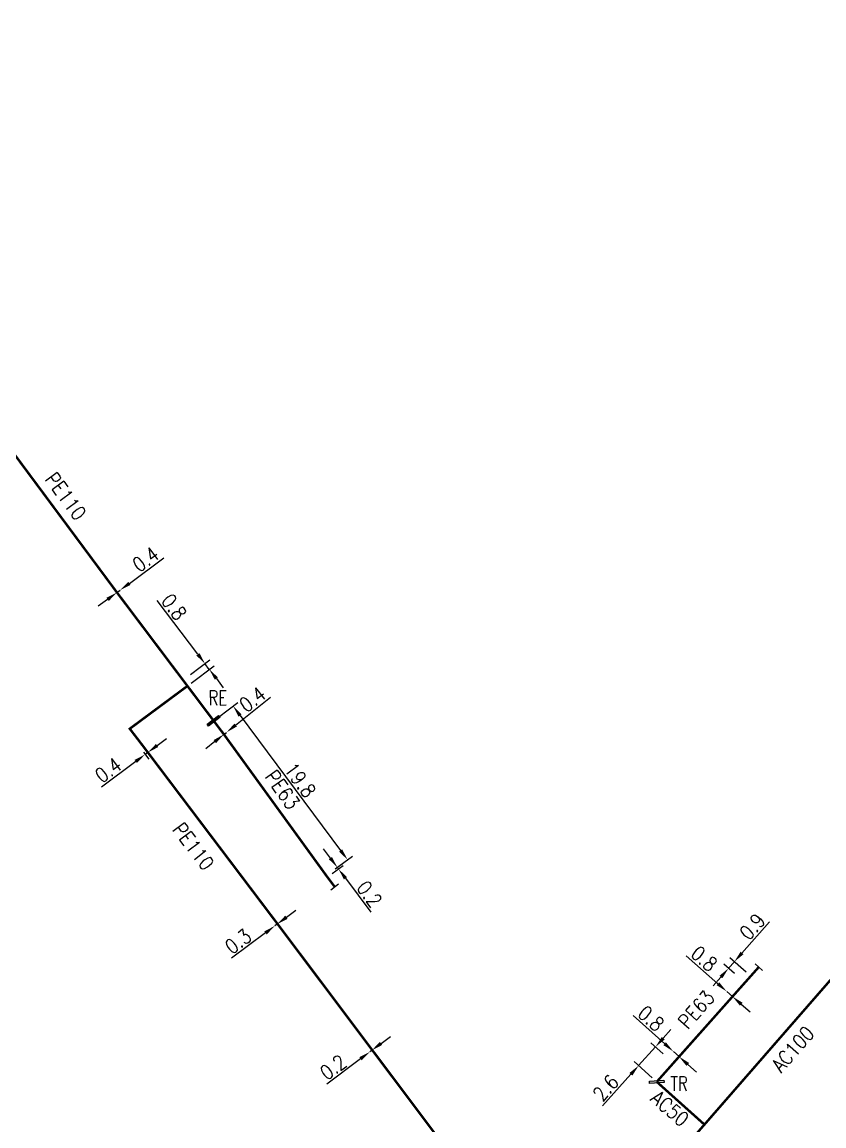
# Model space of a CAD drawing. Header units: millimetres. Extents: x 107995 to 109002, y 120994 to 122000.
# Drawn here: x 108747 to 108829.9, y 121312.1 to 121426.2 of the extents above; entities that cross this region are included whole.
import ezdxf
from ezdxf.enums import TextEntityAlignment as Align

# ---------------------------------------------------------------- set-up
doc = ezdxf.new("R2010")
doc.units = ezdxf.units.MM
doc.header["$PDMODE"] = 34
doc.linetypes.add('L_25_AP', pattern=[2000, 1000, 1000])
doc.linetypes.add('L_25_PE', pattern=[2000, 1000, 1000])
doc.layers.get('0').update_dxf_attribs({"linetype": 'CONTINUOUS'})
doc.layers.get('DEFPOINTS').update_dxf_attribs({"linetype": 'CONTINUOUS'})
doc.layers.add('L_150', color=1, linetype='CONTINUOUS')
doc.layers.add('L_340', color=7, linetype='CONTINUOUS')
doc.styles.add('G_ROMANS', font='ROMANS.SHX', dxfattribs={"width": 0.75})
doc.styles.get("Standard").update_dxf_attribs({"font": 'romans.shx', "width": 0.85})
doc.dimstyles.get("Standard").update_dxf_attribs({"dimtxt": 1.5, "dimasz": 1.2, "dimexe": 0.625, "dimexo": 0.625, "dimgap": 0.25, "dimtad": 1, "dimdec": 1, "dimzin": 0, "dimdsep": 46, "dimtxsty": 'Standard', "dimcen": -0.5, "dimadec": 0, "dimazin": 0, "dimtfac": 1, "dimtdec": 1, "dimtmove": 0, "dimatfit": 3, "dimfxl": 0, "dimtolj": 1, "dimtzin": 0, "dimarcsym": 0})

# ---------------------------------------------------------------- blocks, each defined once
blk = doc.blocks.new('*D573')
at = {"layer": 'DEFPOINTS', "color": 0, "linetype": 'Continuous', "transparency": 16777216}
for p in [(108819.85, 121326.04), (108819.85, 121326.04), (108820.45, 121325.51)]:
    blk.add_point(p, dxfattribs=at)
at = {"layer": 'L_150', "color": 0, "linetype": 'Continuous', "lineweight": -2, "transparency": 16777216}
for p, q in [((108818.95, 121326.83), (108815.67, 121329.72)), ((108820.45, 121325.51), (108819.85, 121326.04)), ((108821.36, 121324.72), (108822.26, 121323.93))]:
    blk.add_line(p, q, dxfattribs=at)
at = {"layer": 'L_150', "color": 0, "linetype": 'Continuous', "transparency": 16777216}
for points in [[(108819.08, 121326.98), (108818.82, 121326.68), (108819.85, 121326.04)], [(108821.49, 121324.87), (108821.22, 121324.57), (108820.45, 121325.51)]]:
    blk.add_solid(points, dxfattribs=at)
at = {"layer": 'L_150', "color": 0, "linetype": 'Continuous', "transparency": 16777216, "insert": (108817.52, 121329.42), "char_height": 1.5, "attachment_point": 5, "rotation": 318.677}
blk.add_mtext('\\A1;0.8', dxfattribs=at)
blk = doc.blocks.new('*D574')
at = {"layer": 'DEFPOINTS', "color": 0, "linetype": 'Continuous', "transparency": 16777216}
for p in [(108814.34, 121319.83), (108814.34, 121319.83), (108814.93, 121319.3)]:
    blk.add_point(p, dxfattribs=at)
at = {"layer": 'L_150', "color": 0, "linetype": 'Continuous', "lineweight": -2, "transparency": 16777216}
for p, q in [((108813.44, 121320.64), (108810.19, 121323.55)), ((108814.93, 121319.3), (108814.34, 121319.83)), ((108815.83, 121318.5), (108816.72, 121317.7))]:
    blk.add_line(p, q, dxfattribs=at)
at = {"layer": 'L_150', "color": 0, "linetype": 'Continuous', "transparency": 16777216}
for points in [[(108813.57, 121320.78), (108813.31, 121320.49), (108814.34, 121319.83)], [(108815.96, 121318.65), (108815.69, 121318.35), (108814.93, 121319.3)]]:
    blk.add_solid(points, dxfattribs=at)
at = {"layer": 'L_150', "color": 0, "linetype": 'Continuous', "transparency": 16777216, "insert": (108812.03, 121323.24), "char_height": 1.5, "attachment_point": 5, "rotation": 318.148}
blk.add_mtext('\\A1;0.8', dxfattribs=at)
blk = doc.blocks.new('*D575')
at = {"layer": 'DEFPOINTS', "color": 0, "linetype": 'Continuous', "transparency": 16777216}
for p in [(108813.75, 121319.18), (108810.75, 121318.37), (108812.62, 121316.7)]:
    blk.add_point(p, dxfattribs=at)
at = {"layer": 'L_340', "color": 0, "linetype": 'Continuous', "lineweight": -2, "transparency": 16777216}
for p, q in [((108813.29, 121321.2), (108814.09, 121322.09)), ((108813.28, 121319.59), (108812.02, 121320.72)), ((108812.49, 121320.31), (108810.75, 121318.37)), ((108812.15, 121317.12), (108810.29, 121318.79)), ((108809.95, 121317.48), (108807.03, 121314.22))]:
    blk.add_line(p, q, dxfattribs=at)
at = {"layer": 'L_340', "color": 0, "linetype": 'Continuous', "transparency": 16777216}
for points in [[(108813.14, 121321.33), (108813.44, 121321.07), (108812.49, 121320.31)], [(108809.8, 121317.61), (108810.1, 121317.34), (108810.75, 121318.37)]]:
    blk.add_solid(points, dxfattribs=at)
at = {"layer": 'L_340', "color": 0, "linetype": 'Continuous', "transparency": 16777216, "insert": (108807.35, 121316.07), "char_height": 1.5, "attachment_point": 5, "rotation": 48.148}
blk.add_mtext('\\A1;2.6', dxfattribs=at)
blk = doc.blocks.new('*D576')
at = {"layer": 'DEFPOINTS', "color": 0, "linetype": 'Continuous', "transparency": 16777216}
for p in [(108820.64, 121329.11), (108822.33, 121327.62), (108821.12, 121327.48)]:
    blk.add_point(p, dxfattribs=at)
at = {"layer": 'L_340', "color": 0, "linetype": 'Continuous', "lineweight": -2, "transparency": 16777216}
for p, q in [((108821.43, 121330.01), (108824.27, 121333.25)), ((108820.65, 121327.9), (108819.57, 121328.85)), ((108820.04, 121328.43), (108820.64, 121329.11)), ((108821.86, 121328.03), (108820.17, 121329.52)), ((108819.25, 121327.53), (108818.46, 121326.63))]:
    blk.add_line(p, q, dxfattribs=at)
at = {"layer": 'L_340', "color": 0, "linetype": 'Continuous', "transparency": 16777216}
for points in [[(108821.28, 121330.14), (108821.58, 121329.88), (108820.64, 121329.11)], [(108819.1, 121327.66), (108819.4, 121327.4), (108820.04, 121328.43)]]:
    blk.add_solid(points, dxfattribs=at)
at = {"layer": 'L_340', "color": 0, "linetype": 'Continuous', "transparency": 16777216, "insert": (108822.5, 121332.74), "char_height": 1.5, "attachment_point": 5, "rotation": 48.677}
blk.add_mtext('\\A1;0.9', dxfattribs=at)
blk = doc.blocks.new('L_340_07')
at = {"color": 0, "linetype": 'Continuous', "const_width": 0.25, "flags": 128}
blk.add_lwpolyline([(0, 0), (1.25, 0)], dxfattribs=at)
at = {"color": 0, "linetype": 'Continuous', "flags": 128}
blk.add_lwpolyline([(1.25, -0.5), (1.25, 0.5)], dxfattribs=at)
at = {"color": 0, "linetype": 'Continuous', "style": 'G_ROMANS', "width": 0.75, "flags": 3}
for tag, p in [('DEF_LEG', (0.72, -3.47)), ('DEF_COUP', (0.72, -5.97)), ('DEF_TYPE', (0.72, -8.47))]:
    blk.add_attdef(tag, text='', height=1.2, dxfattribs=at).set_placement(p, align=Align.MIDDLE)
blk = doc.blocks.new('L_340_19')
at = {"linetype": 'Continuous'}
blk.add_hatch(color=0, dxfattribs=at).paths.add_polyline_path([(0.125, 0.75), (-0.125, 0.75), (-0.125, -0.75), (0.125, -0.75)])
at = {"color": 0, "linetype": 'Continuous'}
blk.add_lwpolyline([(-0.125, 0.75), (0.125, 0.75), (0.125, -0.75), (-0.125, -0.75)], close=True, dxfattribs=at)
at = {"color": 0, "linetype": 'Continuous', "width": 0.75}
for tag, height, flags, p in [('TR', 1.5, 8, (0, 3)), ('DEF_LEG', 1.2, 3, (0, -5)), ('DEF_COUP', 1.2, 3, (0, -7.5)), ('DEF_TYPE', 1.2, 3, (0, -10))]:
    blk.add_attdef(tag, text='', height=height, dxfattribs=dict(at, flags=flags)).set_placement(p, align=Align.MIDDLE)
blk = doc.blocks.new('*D630')
at = {"layer": 'DEFPOINTS', "color": 0, "linetype": 'Continuous', "transparency": 16777216}
for p in [(108773.15, 121332.81), (108773.15, 121332.81), (108773.39, 121332.99)]:
    blk.add_point(p, dxfattribs=at)
at = {"layer": 'L_150', "color": 0, "linetype": 'Continuous', "lineweight": -2, "transparency": 16777216}
for p, q in [((108774.35, 121333.71), (108775.31, 121334.43)), ((108773.39, 121332.99), (108773.15, 121332.81)), ((108772.19, 121332.09), (108768.69, 121329.47))]:
    blk.add_line(p, q, dxfattribs=at)
at = {"layer": 'L_150', "color": 0, "linetype": 'Continuous', "transparency": 16777216}
for points in [[(108774.23, 121333.87), (108774.47, 121333.55), (108773.39, 121332.99)], [(108772.07, 121332.25), (108772.31, 121331.93), (108773.15, 121332.81)]]:
    blk.add_solid(points, dxfattribs=at)
at = {"layer": 'L_150', "color": 0, "linetype": 'Continuous', "transparency": 16777216, "insert": (108769.36, 121331.22), "char_height": 1.5, "attachment_point": 5, "rotation": 36.8773}
blk.add_mtext('\\A1;0.3', dxfattribs=at)
blk = doc.blocks.new('*D631')
at = {"layer": 'DEFPOINTS', "color": 0, "linetype": 'Continuous', "transparency": 16777216}
for p in [(108782.97, 121319.8), (108783.17, 121319.95), (108783.17, 121319.95)]:
    blk.add_point(p, dxfattribs=at)
at = {"layer": 'L_150', "color": 0, "linetype": 'Continuous', "lineweight": -2, "transparency": 16777216}
for p, q in [((108784.13, 121320.67), (108785.09, 121321.39)), ((108783.17, 121319.95), (108782.97, 121319.8)), ((108782.01, 121319.08), (108778.51, 121316.46))]:
    blk.add_line(p, q, dxfattribs=at)
at = {"layer": 'L_150', "color": 0, "linetype": 'Continuous', "transparency": 16777216}
for points in [[(108784.01, 121320.83), (108784.25, 121320.51), (108783.17, 121319.95)], [(108781.89, 121319.24), (108782.13, 121318.92), (108782.97, 121319.8)]]:
    blk.add_solid(points, dxfattribs=at)
at = {"layer": 'L_150', "color": 0, "linetype": 'Continuous', "transparency": 16777216, "insert": (108779.18, 121318.21), "char_height": 1.5, "attachment_point": 5, "rotation": 36.8993}
blk.add_mtext('\\A1;0.2', dxfattribs=at)
blk = doc.blocks.new('*D635')
at = {"layer": 'DEFPOINTS', "color": 0, "linetype": 'Continuous', "transparency": 16777216}
for p in [(108757.16, 121367.51), (108757.16, 121367.51), (108756.84, 121367.27)]:
    blk.add_point(p, dxfattribs=at)
at = {"layer": 'L_150', "color": 0, "linetype": 'Continuous', "lineweight": -2, "transparency": 16777216}
for p, q in [((108758.13, 121368.22), (108761.69, 121370.85)), ((108756.84, 121367.27), (108757.16, 121367.51)), ((108755.87, 121366.56), (108754.91, 121365.85))]:
    blk.add_line(p, q, dxfattribs=at)
at = {"layer": 'L_150', "color": 0, "linetype": 'Continuous', "transparency": 16777216}
for points in [[(108758.01, 121368.38), (108758.24, 121368.06), (108757.16, 121367.51)], [(108755.75, 121366.72), (108755.99, 121366.4), (108756.84, 121367.27)]]:
    blk.add_solid(points, dxfattribs=at)
at = {"layer": 'L_150', "color": 0, "linetype": 'Continuous', "transparency": 16777216, "insert": (108759.8, 121370.7), "char_height": 1.5, "attachment_point": 5, "rotation": 36.4289}
blk.add_mtext('\\A1;0.4', dxfattribs=at)
blk = doc.blocks.new('*D636')
at = {"layer": 'DEFPOINTS', "color": 0, "linetype": 'Continuous', "transparency": 16777216}
for p in [(108765.93, 121359.93), (108763.93, 121358.41), (108764, 121357.52)]:
    blk.add_point(p, dxfattribs=at)
at = {"layer": 'L_150', "color": 0, "linetype": 'Continuous', "lineweight": -2, "transparency": 16777216}
for p, q in [((108765.2, 121360.89), (108760.98, 121366.43)), ((108764.43, 121358.79), (108766.42, 121360.31)), ((108764.5, 121357.9), (108766.88, 121359.71)), ((108766.38, 121359.33), (108765.93, 121359.93)), ((108767.11, 121358.38), (108767.83, 121357.42))]:
    blk.add_line(p, q, dxfattribs=at)
at = {"layer": 'L_150', "color": 0, "linetype": 'Continuous', "transparency": 16777216}
for points in [[(108765.36, 121361.01), (108765.04, 121360.76), (108765.93, 121359.93)], [(108767.27, 121358.5), (108766.95, 121358.26), (108766.38, 121359.33)]]:
    blk.add_solid(points, dxfattribs=at)
at = {"layer": 'L_150', "color": 0, "linetype": 'Continuous', "transparency": 16777216, "insert": (108762.74, 121365.77), "char_height": 1.5, "attachment_point": 5, "rotation": 307.2822}
blk.add_mtext('\\A1;0.8', dxfattribs=at)
blk = doc.blocks.new('*D637')
at = {"layer": 'DEFPOINTS', "color": 0, "linetype": 'Continuous', "transparency": 16777216}
for p in [(108778.59, 121337.85), (108778.9, 121338.33), (108779.61, 121338.86)]:
    blk.add_point(p, dxfattribs=at)
at = {"layer": 'L_340', "color": 0, "linetype": 'Continuous', "lineweight": -2, "transparency": 16777216}
for p, q in [((108778.9, 121339.82), (108778.18, 121340.79)), ((108779.09, 121338.22), (108780.23, 121339.07)), ((108779.4, 121338.7), (108780.12, 121339.23)), ((108779.61, 121338.86), (108779.73, 121338.7)), ((108780.45, 121337.74), (108783.06, 121334.23))]:
    blk.add_line(p, q, dxfattribs=at)
at = {"layer": 'L_340', "color": 0, "linetype": 'Continuous', "transparency": 16777216}
for points in [[(108779.06, 121339.94), (108778.74, 121339.7), (108779.61, 121338.86)], [(108780.61, 121337.86), (108780.29, 121337.62), (108779.73, 121338.7)]]:
    blk.add_solid(points, dxfattribs=at)
at = {"layer": 'L_340', "color": 0, "linetype": 'Continuous', "transparency": 16777216, "insert": (108782.92, 121336.1), "char_height": 1.5, "attachment_point": 5, "rotation": 306.6753}
blk.add_mtext('\\A1;0.2', dxfattribs=at)
blk = doc.blocks.new('*D638')
at = {"layer": 'DEFPOINTS', "color": 0, "linetype": 'Continuous', "transparency": 16777216}
for p in [(108759.19, 121351.26), (108759.48, 121351.47), (108759.74, 121350.53)]:
    blk.add_point(p, dxfattribs=at)
at = {"layer": 'L_150', "color": 0, "linetype": 'Continuous', "lineweight": -2, "transparency": 16777216}
for p, q in [((108760.99, 121351.46), (108761.95, 121352.18)), ((108759.57, 121350.76), (108760.12, 121350.03)), ((108760.03, 121350.74), (108759.74, 121350.53)), ((108759.86, 121350.97), (108760.4, 121350.24)), ((108758.78, 121349.81), (108755.23, 121347.15))]:
    blk.add_line(p, q, dxfattribs=at)
at = {"layer": 'L_150', "color": 0, "linetype": 'Continuous', "transparency": 16777216}
for points in [[(108760.87, 121351.62), (108761.11, 121351.3), (108760.03, 121350.74)], [(108758.66, 121349.97), (108758.9, 121349.65), (108759.74, 121350.53)]]:
    blk.add_solid(points, dxfattribs=at)
at = {"layer": 'L_150', "color": 0, "linetype": 'Continuous', "transparency": 16777216, "insert": (108755.93, 121348.92), "char_height": 1.5, "attachment_point": 5, "rotation": 36.7919}
blk.add_mtext('\\A1;0.4', dxfattribs=at)
blk = doc.blocks.new('*D647')
at = {"layer": 'DEFPOINTS', "color": 0, "linetype": 'Continuous', "transparency": 16777216}
for p in [(108768.16, 121352.82), (108768.16, 121352.82), (108767.89, 121352.61)]:
    blk.add_point(p, dxfattribs=at)
at = {"layer": 'L_150', "color": 0, "linetype": 'Continuous', "lineweight": -2, "transparency": 16777216}
for p, q in [((108769.1, 121353.57), (108772.72, 121356.45)), ((108767.89, 121352.61), (108768.16, 121352.82)), ((108766.95, 121351.86), (108766.01, 121351.11))]:
    blk.add_line(p, q, dxfattribs=at)
at = {"layer": 'L_150', "color": 0, "linetype": 'Continuous', "transparency": 16777216}
for points in [[(108768.98, 121353.73), (108769.23, 121353.42), (108768.16, 121352.82)], [(108766.83, 121352.02), (108767.07, 121351.7), (108767.89, 121352.61)]]:
    blk.add_solid(points, dxfattribs=at)
at = {"layer": 'L_150', "color": 0, "linetype": 'Continuous', "transparency": 16777216, "insert": (108770.84, 121356.23), "char_height": 1.5, "attachment_point": 5, "rotation": 38.5034}
blk.add_mtext('\\A1;0.4', dxfattribs=at)
blk = doc.blocks.new('L_340_21')
at = {"linetype": 'Continuous'}
blk.add_hatch(color=0, dxfattribs=at).paths.add_polyline_path([(0.125, 0.75), (-0.125, 0.75), (-0.125, -0.75), (0.125, -0.75)])
at = {"color": 0, "linetype": 'Continuous'}
blk.add_lwpolyline([(-0.125, 0.75), (0.125, 0.75), (0.125, -0.75), (-0.125, -0.75)], close=True, dxfattribs=at)
at = {"color": 0, "linetype": 'Continuous', "width": 0.75}
for tag, height, flags, p in [('RE', 1.5, 8, (0, 3)), ('DEF_LEG', 1.2, 3, (0, -5)), ('DEF_COUP', 1.2, 3, (0, -7.5)), ('DEF_TYPE', 1.2, 3, (0, -10))]:
    blk.add_attdef(tag, text='', height=height, dxfattribs=dict(at, flags=flags)).set_placement(p, align=Align.MIDDLE)
blk = doc.blocks.new('*D907')
at = {"layer": 'DEFPOINTS', "color": 0, "linetype": 'Continuous', "transparency": 16777216}
for p in [(108766.82, 121354.02), (108780.67, 121339.65), (108778.9, 121338.33)]:
    blk.add_point(p, dxfattribs=at)
at = {"layer": 'L_340', "color": 0, "linetype": 'Continuous', "lineweight": -2, "transparency": 16777216}
for p, q in [((108767.32, 121354.4), (108769.34, 121355.9)), ((108769.56, 121354.56), (108779.95, 121340.61)), ((108779.4, 121338.7), (108781.17, 121340.02))]:
    blk.add_line(p, q, dxfattribs=at)
at = {"layer": 'L_340', "color": 0, "linetype": 'Continuous', "transparency": 16777216}
for points in [[(108769.72, 121354.68), (108769.4, 121354.44), (108768.84, 121355.53)], [(108780.11, 121340.73), (108779.79, 121340.49), (108780.67, 121339.65)]]:
    blk.add_solid(points, dxfattribs=at)
at = {"layer": 'L_340', "color": 0, "linetype": 'Continuous', "transparency": 16777216, "insert": (108775.78, 121347.88), "char_height": 1.5, "attachment_point": 5, "rotation": 306.6753}
blk.add_mtext('\\A1;19.8', dxfattribs=at)

msp = doc.modelspace()

# ---------------------------------------------------------------- linework, layer by layer
at = {"layer": 'L_150', "linetype": 'L_25_PE', "const_width": 0.25, "flags": 128}
for points in [[(108677.26, 121505.39), (108678.77, 121502.45), (108678.77, 121502.45), (108682.22, 121495.72), (108685.95, 121488.46), (108688.55, 121483.42), (108691.43, 121477.83), (108692.64, 121475.49), (108697.24, 121466.88), (108701.12, 121459.29), (108706.74, 121448.69), (108712.71, 121436.88), (108718.57, 121426.08), (108725.3, 121413.4), (108725.3, 121413.4), (108731.41, 121401.82), (108731.99, 121400.91), (108734.31, 121397.28), (108741.49, 121387.96), (108756.84, 121367.27), (108764.12, 121357.61), (108766.75, 121354.12)], [(108798.33, 121299.89), (108795.49, 121303.64), (108783.22, 121319.98), (108773.43, 121333.02), (108759.48, 121351.47), (108758.16, 121353.19), (108764.12, 121357.61)], [(108766.9, 121353.92), (108767.89, 121352.61), (108778.59, 121337.85)], [(108822.33, 121327.62), (108820.45, 121325.51), (108814.93, 121319.3), (108812.62, 121316.7)]]:
    msp.add_lwpolyline(points, dxfattribs=at)
at = {"layer": 'L_150', "linetype": 'L_25_AP', "const_width": 0.25, "flags": 128}
for points in [[(108914.79, 121378.68), (108900.89, 121372.72), (108890.47, 121367.12), (108870.23, 121356.26), (108868.48, 121355.32), (108849.98, 121345.44), (108838.76, 121336.63), (108837.01, 121334.61), (108817.55, 121312.28), (108816.04, 121310.55), (108814.54, 121308.84), (108797.66, 121289.55), (108787.66, 121278.19), (108779.01, 121269.78), (108769.71, 121262.43), (108766.64, 121260.04)], [(108812.62, 121316.7), (108817.55, 121312.28)]]:
    msp.add_lwpolyline(points, dxfattribs=at)

# ---------------------------------------------------------------- block references
at = {"layer": 'L_340'}
ref = msp.add_blockref('L_340_21', (108766.82, 121354.02), dxfattribs=dict(at, rotation=307.0040166149951))
ref.add_attrib('RE', 'RE', dxfattribs={"layer": '0', "color": 0, "linetype": 'Continuous', "height": 1.5, "rotation": 0.422, "width": 0.75, "flags": 8}).set_placement((108767.26, 121356.39), align=Align.MIDDLE)
for p, rotation in [((108778.59, 121337.85), 306.8545558671797), ((108822.33, 121327.62), 48.34915646239856)]:
    msp.add_blockref('L_340_07', p, dxfattribs=dict(at, rotation=rotation))
ref = msp.add_blockref('L_340_19', (108812.62, 121316.7), dxfattribs=dict(at, rotation=273.2485960775875))
ref.add_attrib('TR', 'TR', dxfattribs={"layer": '0', "color": 0, "linetype": 'Continuous', "height": 1.5, "width": 0.75, "flags": 8}).set_placement((108814.93, 121316.51), align=Align.MIDDLE)

# ---------------------------------------------------------------- texts
at = {"layer": 'L_150', "linetype": 'Continuous', "width": 0.85}
for s, rotation, p in [('PE110', 306.6172, (108749.32, 121378.97)), ('PE63', 305.6315, (108772.06, 121348.22)), ('PE110', 307.1574, (108762.49, 121342.75)), ('PE63', 48.2526, (108815.82, 121322.05)), ('AC100', 48.7701, (108825.47, 121317.54)), ('AC50', 318.934, (108811.87, 121314.79))]:
    msp.add_text(s, height=1.5, rotation=rotation, dxfattribs=at).set_placement(p)

# ---------------------------------------------------------------- dimensions: what is measured, and where the dimension line sits
at = {"layer": 'L_150', "linetype": 'Continuous'}
for base, p1, p2, angle, picture, middle in [((108757.16, 121367.51), (108756.84, 121367.27), (108757.16, 121367.51), 216.4289, '*D635', (108760.39, 121369.89)), ((108765.9268, 121359.9308), (108763.9979, 121357.5197), (108763.9329, 121358.4129), 307.2822, '*D636', (108761.9415, 121365.1658)), ((108768.163, 121352.825), (108767.8891, 121352.6071), (108768.163, 121352.825), 218.5034, '*D647', (108771.4603, 121355.4481)), ((108759.74, 121350.53), (108759.48, 121351.47), (108759.19, 121351.26), 36.7919, '*D638', (108756.52, 121348.12)), ((108773.15, 121332.81), (108773.39, 121332.99), (108773.15, 121332.81), 36.8773, '*D630', (108769.96, 121330.42)), ((108819.85, 121326.04), (108820.45, 121325.51), (108819.85, 121326.04), 318.677, '*D573', (108816.86, 121328.67)), ((108814.34, 121319.83), (108814.93, 121319.3), (108814.34, 121319.83), 318.148, '*D574', (108811.37, 121322.49)), ((108783.17, 121319.95), (108782.97, 121319.8), (108783.17, 121319.95), 216.8993, '*D631', (108779.78, 121317.41))]:
    dim = msp.add_linear_dim(base=base, p1=p1, p2=p2, angle=angle, dimstyle='Standard', dxfattribs=at)
    dim.commit()
    dim.dimension.update_dxf_attribs({"geometry": picture, "text_midpoint": middle, "dimtype": 160})
at = {"layer": 'L_340', "linetype": 'Continuous'}
for base, p1, p2, angle, picture, middle in [((108780.67, 121339.65), (108766.82, 121354.02), (108778.9, 121338.33), 126.6753, '*D907', (108774.98, 121347.28)), ((108779.61, 121338.86), (108778.59, 121337.85), (108778.9, 121338.33), 306.6753, '*D637', (108782.11, 121335.5)), ((108820.64, 121329.11), (108821.12, 121327.48), (108822.33, 121327.62), 48.677, '*D576', (108823.25, 121332.08)), ((108810.75, 121318.37), (108813.75, 121319.18), (108812.62, 121316.7), 48.148, '*D575', (108808.09, 121315.4))]:
    dim = msp.add_linear_dim(base=base, p1=p1, p2=p2, angle=angle, dimstyle='Standard', dxfattribs=at)
    dim.commit()
    dim.dimension.update_dxf_attribs({"geometry": picture, "text_midpoint": middle, "dimtype": 160})

doc.saveas('drawing.dxf')
